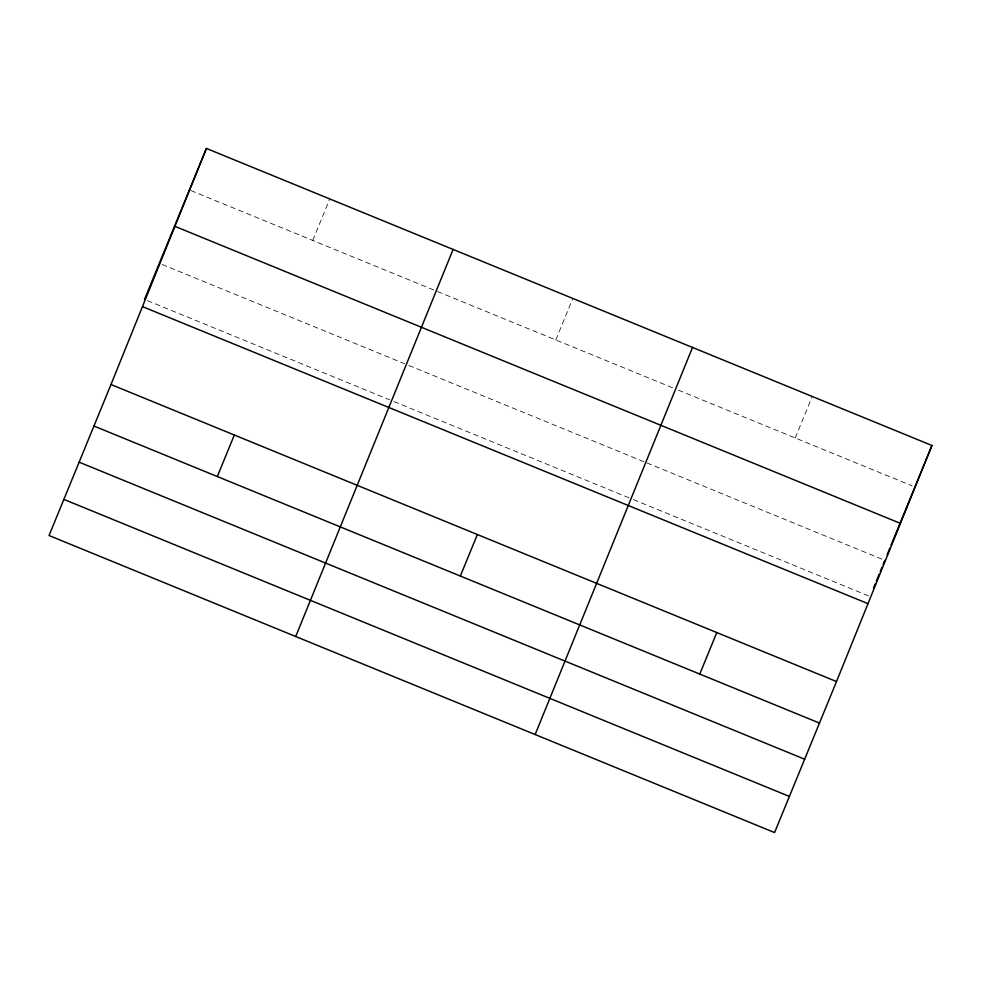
<?xml version="1.0" encoding="UTF-8"?>
<svg xmlns="http://www.w3.org/2000/svg" width="981" height="981" viewBox="0 0 981 981"><rect width="100%" height="100%" fill="white"/><g stroke="black" fill="none" stroke-linecap="round" stroke-linejoin="round"><path stroke-width="0.74" stroke-dasharray="4.91 3.68" d="M312.743 240.455L329.763 198.935M555.786 339.953L572.818 298.445M795.211 437.98L812.243 396.471M190.817 190.535L434.657 290.364M437.489 291.529L672.684 387.814M678.312 390.119L912.109 485.84M162.147 264.465L404.577 363.718M408.807 365.459L644.002 461.744M646.822 462.897L883.427 559.771M147.334 300.591L389.764 399.856M393.994 401.585L629.189 497.882M633.419 499.611L868.614 595.908"/><path stroke-width="1.47" d="M110.976 384.515L206.427 148.438L931.95 445.484L836.499 681.562L774.573 832.562L49.05 535.516L110.976 384.515L836.499 681.562M453.099 249.432L295.722 636.51M692.525 347.458L535.148 734.536M144.501 299.438L206.427 148.438M217.291 476.533L234.324 435.024M460.347 576.043L477.367 534.522M699.76 674.07L716.792 632.549M873.446 588.146L875.15 583.977M876.291 581.193L879.135 574.241M880.276 571.469L881.993 567.3M883.133 564.516L884.837 560.347M887.106 554.829L889.926 547.938M891.055 545.178L931.95 445.484M174.925 226.341L900.448 523.388M142.478 306.612L868.001 603.658M93.955 426.036L819.478 723.083M79.13 462.161L804.653 759.208M63.863 499.39L789.386 796.437"/></g></svg>
